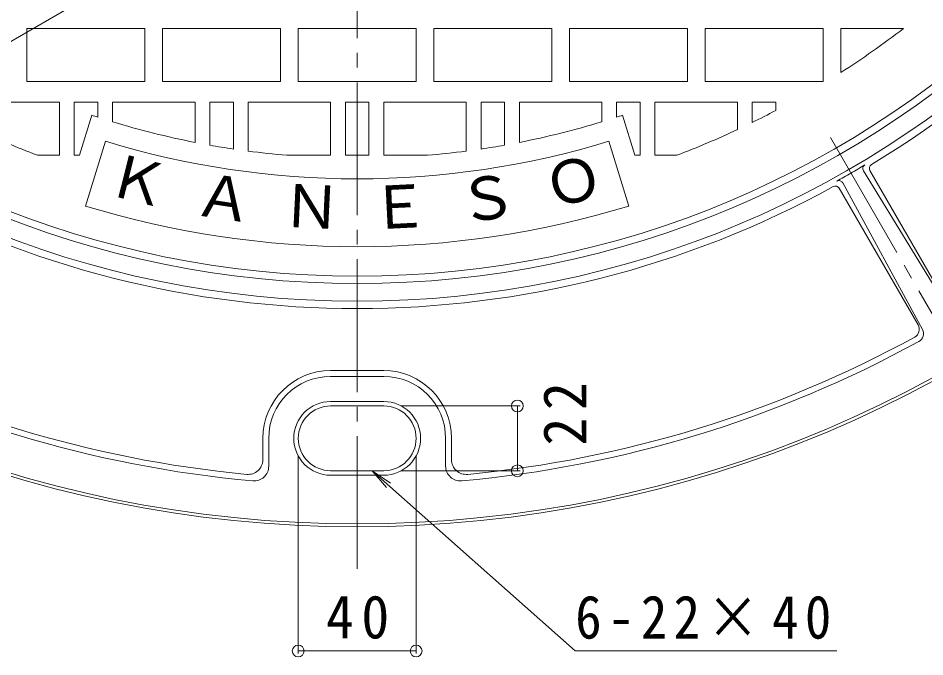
# Model space of a CAD drawing. Units: millimetres, scale not verified. Extents: x -778 to 950, y -675 to 686.
# Drawn here: x -473 to -165.5, y -213.6 to 3 of the extents above; entities that cross this region are included whole.
import ezdxf
from ezdxf.enums import TextEntityAlignment as Align

# ---------------------------------------------------------------- set-up
doc = ezdxf.new("R2010")
doc.units = ezdxf.units.MM
doc.header["$LTSCALE"] = 5
doc.header["$PDMODE"] = 32
doc.header["$PDSIZE"] = 4
doc.linetypes.add('CHAIN2', pattern=[12, 9, -1, 1, -1])
for name, color, linetype, lineweight in [('0-0_通り芯', 2, 'CHAIN2', 9), ('0-1_躯体', 2, 'Continuous', 9), ('0-2_仕上', 3, 'Continuous', 9), ('0-4_その他', 7, 'Continuous', 9), ('0-5_寸法', 7, 'Continuous', 9), ('0-F', 7, 'Continuous', 9)]:
    doc.layers.add(name, color=color, linetype=linetype, lineweight=lineweight)
doc.styles.add('ＭＳ ゴシック', font='')
doc.styles.get('ＭＳ ゴシック').set_extended_font_data('MS Gothic')

msp = doc.modelspace()

# ---------------------------------------------------------------- linework, layer by layer
at = {"layer": '0-0_通り芯'}
msp.add_line((-358.046, -183.837), (-358.046, 660.512), dxfattribs=at)
at = {"layer": '0-1_躯体'}
for p, q in [((-186.341, -48.868), (-156.788, -97.129)), ((-184.142, -48.756), (-157.402, -95.071)), ((-194.534, -54.756), (-167.794, -101.071)), ((-193.338, -52.907), (-166.319, -102.632)), ((-349.046, -116.545), (-367.046, -116.545)), ((-349.046, -118.545), (-367.046, -118.545)), ((-349.046, -127.045), (-367.046, -127.045)), ((-349.046, -128.545), (-367.046, -128.545)), ((-390.046, -139.545), (-390.046, -146.781)), ((-388.046, -139.545), (-388.046, -148.975)), ((-328.046, -139.545), (-328.046, -148.975)), ((-326.046, -139.545), (-326.046, -146.781)), ((-349.046, -150.545), (-367.046, -150.545)), ((-349.046, -152.045), (-367.046, -152.045))]:
    msp.add_line(p, q, dxfattribs=at)
for radius in [410, 409, 333.5, 327.5]:
    msp.add_circle((-358.046, 240.455), radius, dxfattribs=at)
for centre, radius, start, end in [((-358.046, 240.455), 336, 301.27334, 358.72666), ((-358.046, 240.455), 334.921, 300, 300.94335), ((-185.062, -48.084), 1.5, 120.94335, 211.48217), ((-182.843, -48.006), 1.5, 121.27334, 210), ((-194.656, -53.623), 1.5, 28.51783, 119.05665), ((-358.046, 240.455), 334.921, 299.05665, 300), ((-358.046, 240.455), 336, 241.27334, 298.72666), ((-195.833, -55.506), 1.5, 30, 118.72666), ((-170.392, -102.571), 3, 298.68105, 30), ((-168.955, -104.064), 3, 298.76039, 28.51783), ((-358.046, 240.455), 396, 241.23961, 264.86435), ((-358.046, 240.455), 394, 241.31895, 264.54202), ((-358.046, 240.455), 396, 275.13565, 298.76039), ((-358.046, 240.455), 394, 275.45798, 298.68105), ((-367.046, -139.545), 23, 90, 180), ((-349.046, -139.545), 23, 360, 90), ((-367.046, -139.545), 21, 90, 180), ((-349.046, -139.545), 21, 0, 90), ((-367.046, -139.545), 12.5, 90, 270), ((-367.046, -139.545), 11, 90, 270), ((-349.046, -139.545), 12.5, 270, 90), ((-349.046, -139.545), 11, 270, 90), ((-395.046, -146.781), 5, 264.54202, 0), ((-321.046, -146.781), 5, 180, 275.45798), ((-393.046, -148.975), 5, 264.86435, 0), ((-323.046, -148.975), 5, 180, 275.13565)]:
    msp.add_arc(centre, radius, start, end, dxfattribs=at)
at = {"layer": '0-2_仕上'}
for p, q in [((-470.046, -0.544), (-430.046, -0.544)), ((-430.046, -0.544), (-430.046, -18.544)), ((-424.046, -0.544), (-384.046, -0.544)), ((-384.046, -0.544), (-384.046, -18.544)), ((-378.046, -0.544), (-338.046, -0.544)), ((-338.046, -0.544), (-338.046, -18.544)), ((-332.046, -0.544), (-292.046, -0.544)), ((-292.046, -0.544), (-292.046, -18.544)), ((-286.046, -0.544), (-246.046, -0.544)), ((-246.046, -0.544), (-246.046, -18.544)), ((-194.046, -0.544), (-194.046, -15.513)), ((-194.046, -0.544), (-172.749, -0.544)), ((-446.046, -25.544), (-454.046, -25.544)), ((-454.046, -43.544), (-454.046, -25.544)), ((-446.046, -30.618), (-446.046, -25.544)), ((-413.046, -25.544), (-441.046, -25.544)), ((-441.046, -32.191), (-441.046, -25.544)), ((-413.046, -39.187), (-413.046, -25.544)), ((-408.046, -25.544), (-400.046, -25.544)), ((-408.046, -40.124), (-408.046, -25.544)), ((-400.046, -41.433), (-400.046, -25.544)), ((-395.046, -25.544), (-367.046, -25.544)), ((-395.046, -42.133), (-395.046, -25.544)), ((-367.046, -43.545), (-367.046, -25.544)), ((-349.046, -43.545), (-349.046, -25.544)), ((-349.046, -25.544), (-321.046, -25.544)), ((-321.046, -42.133), (-321.046, -25.544)), ((-316.046, -25.544), (-308.046, -25.544)), ((-316.046, -41.433), (-316.046, -25.544)), ((-308.046, -40.124), (-308.046, -25.544)), ((-303.046, -25.544), (-275.046, -25.544)), ((-303.046, -39.187), (-303.046, -25.544)), ((-275.046, -32.191), (-275.046, -25.544)), ((-270.046, -25.544), (-262.046, -25.544)), ((-270.046, -30.618), (-270.046, -25.544)), ((-229.046, -34.817), (-229.046, -25.544)), ((-224.046, -25.544), (-216.046, -25.544)), ((-224.046, -32.418), (-224.046, -25.544)), ((-216.046, -28.342), (-216.046, -25.544)), ((-448.041, -29.963), (-452.194, -43.544)), ((-443.419, -38.786), (-450.143, -60.781)), ((-272.674, -38.786), (-265.949, -60.781)), ((-459.046, -43.544), (-466.49, -43.544)), ((-452.194, -43.544), (-454.046, -43.544)), ((-381.9, -43.545), (-367.046, -43.545)), ((-349.046, -43.545), (-334.192, -43.545)), ((-257.046, -43.544), (-249.602, -43.544))]:
    msp.add_line(p, q, dxfattribs=at)
for points in [[(-470.046, -0.544), (-470.046, -18.544), (-430.046, -18.544)], [(-424.046, -0.544), (-424.046, -18.544), (-384.046, -18.544)], [(-378.046, -0.544), (-378.046, -18.544), (-338.046, -18.544)], [(-332.046, -0.544), (-332.046, -18.544), (-292.046, -18.544)], [(-286.046, -0.544), (-286.046, -18.544), (-246.046, -18.544)], [(-240.046, -0.544), (-200.046, -0.544), (-200.046, -18.544)], [(-240.046, -0.544), (-240.046, -18.544), (-200.046, -18.544)], [(-459.046, -43.544), (-459.046, -25.544), (-487.046, -25.544)], [(-362.046, -43.545), (-354.046, -43.545), (-354.046, -25.544)], [(-362.046, -43.545), (-362.046, -25.544), (-354.046, -25.544)], [(-268.051, -29.963), (-263.899, -43.544), (-262.046, -43.544), (-262.046, -25.544)], [(-257.046, -43.544), (-257.046, -25.544), (-229.046, -25.544)]]:
    msp.add_lwpolyline(points, dxfattribs=at)
msp.add_circle((-358.046, 240.455), 325, dxfattribs=at)
for radius, start, end in [(304, 302.64783, 307.55556), (285, 251.59259, 252.0148), (285, 287.98523, 288.40741), (304, 296.15427, 297.84657), (285, 253.06853, 258.87311), (285, 281.12689, 286.9315), (304, 244.89099, 249.10088), (304, 290.89912, 295.10904), (292, 252.99998, 287.00002), (285, 259.89584, 261.52557), (285, 262.54054, 265.19881), (285, 274.80119, 277.45947), (285, 278.47446, 280.10419), (315, 253, 287)]:
    msp.add_arc((-358.046, 240.455), radius, start, end, dxfattribs=at)
at = {"layer": '0-4_その他'}
for p, q in [((47.922, 297.297), (-610.257, -82.703)), ((-303.7, -128.545), (-303.7, -150.545))]:
    msp.add_line(p, q, dxfattribs=at)
for p in [(-303.7, -128.545), (-303.7, -150.545), (-378.046, -211.649), (-338.046, -211.649)]:
    msp.add_point(p, dxfattribs=at)
at = {"layer": '0-5_寸法', "linetype": 'CHAIN2'}
msp.add_line((-197.528, -37.57), (-150.625, -118.808), dxfattribs=at)
at = {"layer": '0-5_寸法'}
for p, q in [((-302.8, -128.545), (-343.046, -128.545)), ((-378.046, -212.549), (-378.046, -145.545)), ((-338.046, -212.549), (-338.046, -145.545)), ((-353.003, -150.545), (-346.791, -154.746)), ((-353.003, -150.545), (-348.09, -156.211)), ((-353.003, -150.545), (-284.104, -211.649)), ((-302.8, -150.545), (-343.046, -150.545)), ((-378.046, -211.649), (-338.046, -211.649)), ((-195.354, -211.649), (-284.104, -211.649))]:
    msp.add_line(p, q, dxfattribs=at)

# ---------------------------------------------------------------- texts
at = {"layer": '0-4_その他', "color": 2, "insert": (-280.347, -142.002), "char_height": 14.66, "attachment_point": 7, "rotation": 90, "style": 'ＭＳ ゴシック'}
msp.add_mtext('\\T1.27;\\W0.95;22', dxfattribs=at)
at = {"layer": '0-5_寸法', "color": 2, "char_height": 14.66, "attachment_point": 7, "style": 'ＭＳ ゴシック'}
for s, insert in [('\\T1.27;\\W0.95;40', (-368.671, -207.637)), ('\\T1.24;\\W0.9;6-22×40', (-284.104, -207.699))]:
    msp.add_mtext(s, dxfattribs=dict(at, insert=insert))
at = {"layer": '0-F', "style": 'ＭＳ ゴシック'}
for s, rotation, p in [('Ｋ', 345.833, (-444.846, -60.901)), ('Ｏ', 14.167, (-291.574, -66.074)), ('Ａ', 351.5, (-414.699, -68.008)), ('Ｓ', 8.5, (-322.132, -71.133)), ('Ｎ', 357.167, (-383.997, -72.105)), ('Ｅ', 2.833, (-353.04, -73.15))]:
    msp.add_text(s, height=14.66, rotation=rotation, dxfattribs=at).set_placement(p, align=Align.BOTTOM_LEFT)

doc.saveas('drawing.dxf')
